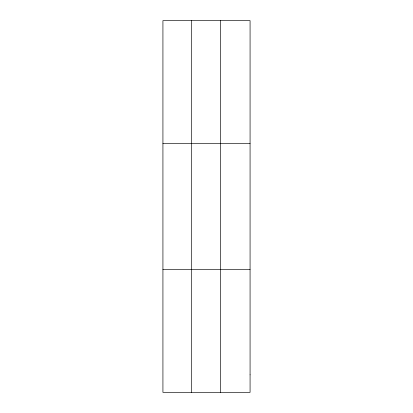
<?xml version="1.0" encoding="UTF-8"?>
<svg xmlns="http://www.w3.org/2000/svg" width="413" height="413" viewBox="0 0 413 413"><rect width="100%" height="100%" fill="white"/><g stroke="black" fill="none" stroke-linecap="round" stroke-linejoin="round"><path stroke-width="0.62" d="M191.684 392.35L191.684 20.65M220.444 392.35L220.444 20.65M162.929 143.311L250.071 143.311M162.929 269.689L250.071 269.689M250.071 374.828L250.071 392.35L162.929 392.35L162.929 20.65L250.071 20.65L250.071 374.828"/></g></svg>
